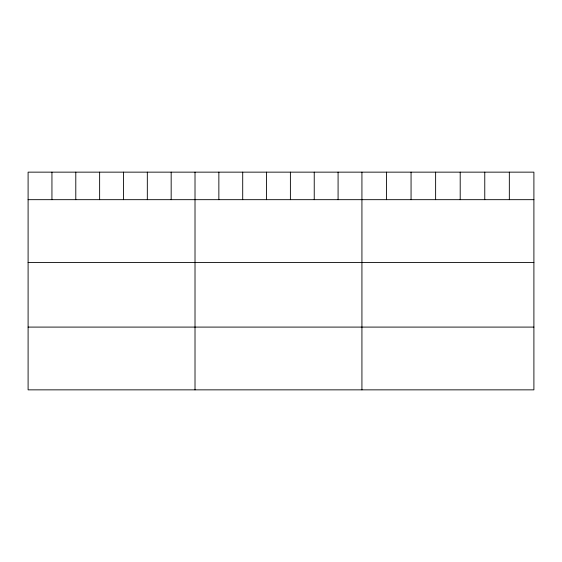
<?xml version="1.0" encoding="UTF-8"?>
<svg xmlns="http://www.w3.org/2000/svg" width="562" height="562" viewBox="0 0 562 562"><rect width="100%" height="100%" fill="white"/><g stroke="black" fill="none" stroke-linecap="round" stroke-linejoin="round"><path stroke-width="0.84" d="M533.9 199.672L533.9 389.852L28.1 389.852L28.1 172.148L533.9 172.148L533.9 199.672L28.1 199.672M28.1 262.433L533.9 262.433M28.1 327.091L533.9 327.091M509.334 172.148L509.334 199.672M484.767 172.148L484.767 199.672M460.201 172.148L460.201 199.672M435.627 172.148L435.627 199.672M411.061 172.148L411.061 199.672M386.494 172.148L386.494 199.672M361.928 172.148L361.928 389.852M338.085 172.148L338.085 199.672M314.235 172.148L314.235 199.672M290.392 172.148L290.392 199.672M266.55 172.148L266.55 199.672M242.707 172.148L242.707 199.672M218.857 172.148L218.857 199.672M195.014 172.148L195.014 389.852M171.171 172.148L171.171 199.672M147.321 172.148L147.321 199.672M123.478 172.148L123.478 199.672M99.636 172.148L99.636 199.672M75.793 172.148L75.793 199.672M51.943 172.148L51.943 199.672"/></g></svg>
